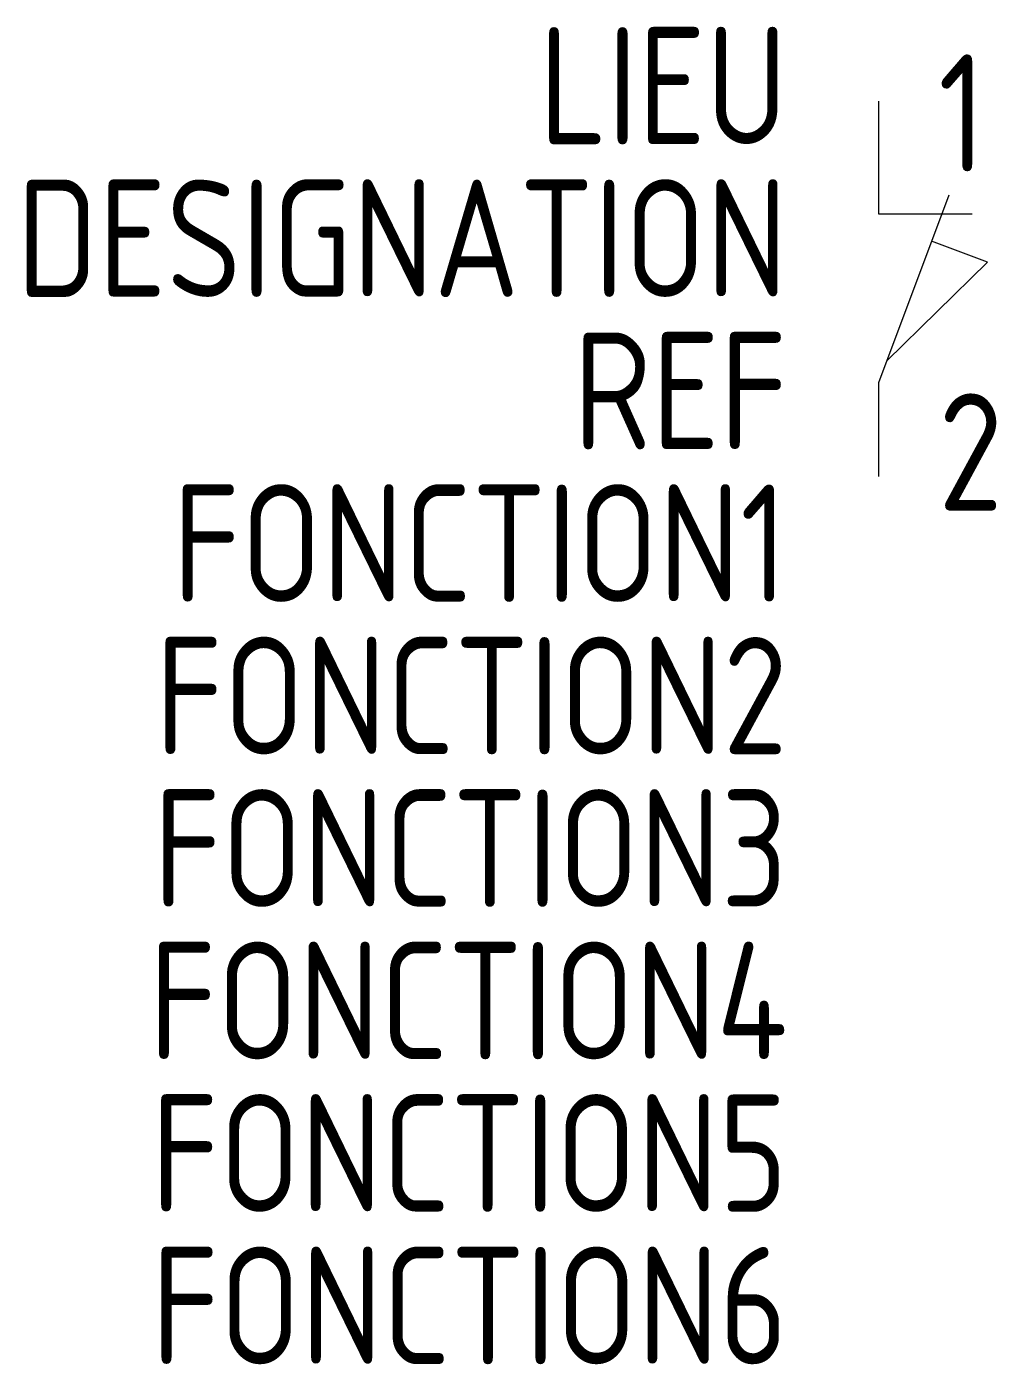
# Model space of a CAD drawing. Extents: x -1602.8 to -1582.1, y -906.5 to -878.
import ezdxf
from ezdxf.enums import TextEntityAlignment as Align

# ---------------------------------------------------------------- set-up
doc = ezdxf.new("R2010")
doc.units = 0
doc.header["$LTSCALE"] = 0.3
for name, color, linetype in [('SYMB_FIL', 3, 'CONTINUOUS'), ('SYMB_FIL_FIN', 1, 'CONTINUOUS'), ('SYMB_REF_CONTACT', 2, 'CONTINUOUS'), ('SYMB_TXT_CONTACT', 2, 'CONTINUOUS'), ('SYMB_TXT_NOM', 3, 'CONTINUOUS')]:
    doc.layers.add(name, color=color, linetype=linetype)
doc.styles.add('NET2_5', font='isocp.shx', dxfattribs={"width": 0.9, "height": 2.5})

msp = doc.modelspace()

# ---------------------------------------------------------------- linework, layer by layer
at = {"layer": 'SYMB_FIL'}
for p, q in [((-1584.634, -879.593), (-1584.634, -881.993)), ((-1583.134, -881.593), (-1584.634, -885.593)), ((-1584.634, -881.993), (-1582.634, -881.993)), ((-1584.634, -885.593), (-1584.634, -887.593))]:
    msp.add_line(p, q, dxfattribs=at)
at = {"layer": 'SYMB_FIL_FIN'}
for p, q in [((-1582.312, -883.02), (-1583.502, -882.574)), ((-1584.458, -885.125), (-1582.312, -883.02))]:
    msp.add_line(p, q, dxfattribs=at)

# ---------------------------------------------------------------- texts
at = {"layer": 'SYMB_REF_CONTACT', "style": 'NET2_5', "width": 0.9, "flags": 8}
msp.add_attdef('REF', text='', height=2.5, dxfattribs=at).set_placement((-1586.569, -887.012), align=Align.RIGHT)
at = {"layer": 'SYMB_TXT_CONTACT', "style": 'NET2_5', "width": 0.9, "flags": 8}
for tag, p, s in [('1', (-1583.359, -881.093), '11'), ('2', (-1583.359, -888.32), '12')]:
    msp.add_attdef(tag, p, s, height=2.5, dxfattribs=at)
at = {"layer": 'SYMB_TXT_NOM', "style": 'NET2_5', "width": 0.9, "flags": 8}
for tag, text, p in [('LIEU', '', (-1586.569, -880.512)), ('DESIGNATION', 'K?', (-1586.569, -883.762)), ('FONCTION1', '', (-1586.569, -890.262)), ('FONCTION2', '', (-1586.569, -893.512)), ('FONCTION3', '', (-1586.569, -896.762)), ('FONCTION4', '', (-1586.569, -900.012)), ('FONCTION5', '', (-1586.569, -903.262)), ('FONCTION6', '', (-1586.569, -906.512))]:
    msp.add_attdef(tag, text=text, height=2.5, dxfattribs=at).set_placement(p, align=Align.RIGHT)

doc.saveas('drawing.dxf')
